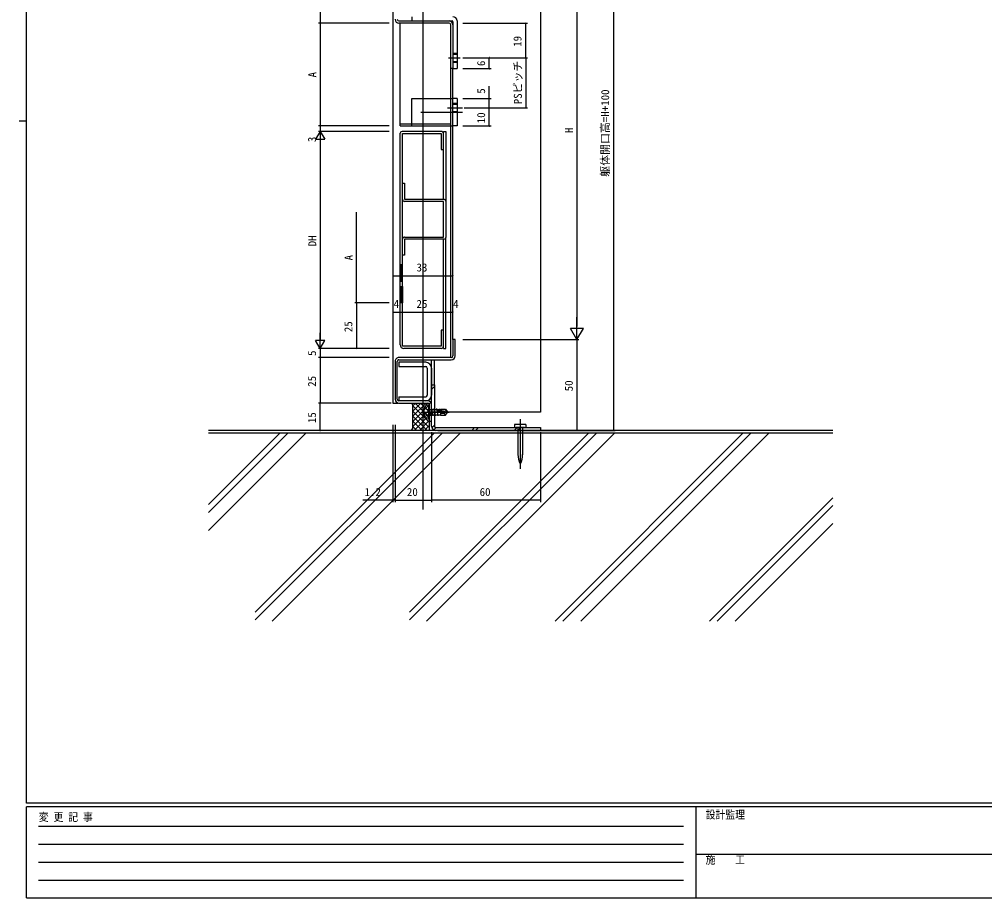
# Model space of a CAD drawing. Units: millimetres, scale not verified. Extents: x -567 to 567, y -403 to 403.
# Drawn here: x -567 to -36, y -403 to 80 of the extents above; entities that cross this region are included whole.
import ezdxf
from ezdxf.enums import TextEntityAlignment as Align

# ---------------------------------------------------------------- set-up
doc = ezdxf.new("R2010")
doc.units = ezdxf.units.MM
doc.header["$LTSCALE"] = 2
for name, color, linetype in [('0-2_YKK_11', 7, 'Continuous'), ('0-3_YKK_12', 2, 'Continuous'), ('0-4_YKK_13', 4, 'Continuous'), ('0-5_YKK_D', 6, 'Continuous'), ('0-6_YKK_ZWAK', 7, 'Continuous'), ('0-7_YSS_K', 3, 'Continuous')]:
    doc.layers.add(name, color=color, linetype=linetype)
doc.styles.add('ＭＳ ゴシック', font='')
doc.styles.get('ＭＳ ゴシック').set_extended_font_data('MS Gothic')

msp = doc.modelspace()

# ---------------------------------------------------------------- linework, layer by layer
at = {"layer": '0-2_YKK_11'}
for p, q in [((-357.975, 78.815), (-330.375, 78.815)), ((-330.375, 77.615), (-357.975, 77.615)), ((-357.275, -99.185), (-357.275, 17.167)), ((-332.275, -20.122), (-332.275, -40.182)), ((-356.075, -49.982), (-356.075, -41.182)), ((-333.475, -101.185), (-333.475, -41.182)), ((-357.275, -55.295), (-356.075, -55.295)), ((-357.275, -55.612), (-356.075, -55.612)), ((-357.275, -55.93), (-356.075, -55.93)), ((-357.275, -56.247), (-356.075, -56.247)), ((-357.275, -56.565), (-356.075, -56.565)), ((-357.275, -56.882), (-356.075, -56.882)), ((-357.275, -57.2), (-356.075, -57.2)), ((-357.275, -57.517), (-356.075, -57.517)), ((-357.275, -57.835), (-356.075, -57.835)), ((-357.275, -58.152), (-356.075, -58.152)), ((-357.275, -58.47), (-356.075, -58.47)), ((-357.275, -58.787), (-356.075, -58.787)), ((-357.275, -59.105), (-356.075, -59.105)), ((-357.275, -59.422), (-356.075, -59.422)), ((-357.275, -59.74), (-356.075, -59.74)), ((-357.275, -60.057), (-356.075, -60.057)), ((-357.275, -60.375), (-356.075, -60.375)), ((-357.275, -60.692), (-356.075, -60.692)), ((-357.275, -61.01), (-356.075, -61.01)), ((-357.275, -61.327), (-356.075, -61.327)), ((-357.275, -61.645), (-356.075, -61.645)), ((-357.275, -61.962), (-356.075, -61.962)), ((-357.275, -62.28), (-356.075, -62.28)), ((-357.275, -62.597), (-356.075, -62.597)), ((-357.275, -62.915), (-356.075, -62.915)), ((-357.275, -63.232), (-356.075, -63.232)), ((-357.275, -63.55), (-356.075, -63.55)), ((-357.275, -63.867), (-356.075, -63.867)), ((-357.275, -67.36), (-356.075, -67.36)), ((-357.275, -67.677), (-356.075, -67.677)), ((-357.275, -67.995), (-356.075, -67.995)), ((-357.275, -68.312), (-356.075, -68.312)), ((-357.275, -68.63), (-356.075, -68.63)), ((-357.275, -68.947), (-356.075, -68.947)), ((-357.275, -69.265), (-356.075, -69.265)), ((-357.275, -69.582), (-356.075, -69.582)), ((-357.275, -69.9), (-356.075, -69.9)), ((-357.275, -70.217), (-356.075, -70.217)), ((-357.275, -70.535), (-356.075, -70.535)), ((-357.275, -70.852), (-356.075, -70.852)), ((-357.275, -71.17), (-356.075, -71.17)), ((-357.275, -71.487), (-356.075, -71.487)), ((-357.275, -71.805), (-356.075, -71.805)), ((-357.275, -72.122), (-356.075, -72.122)), ((-357.275, -72.44), (-356.075, -72.44)), ((-357.275, -72.757), (-356.075, -72.757)), ((-357.275, -73.075), (-356.075, -73.075)), ((-357.275, -73.392), (-356.075, -73.392)), ((-357.275, -73.71), (-356.075, -73.71)), ((-357.275, -74.027), (-356.075, -74.027)), ((-357.275, -74.345), (-356.075, -74.345)), ((-357.275, -74.662), (-356.075, -74.662)), ((-357.275, -74.98), (-356.075, -74.98)), ((-357.275, -75.297), (-356.075, -75.297)), ((-357.275, -75.615), (-356.075, -75.615)), ((-357.275, -75.932), (-356.075, -75.932)), ((-334.675, -101.185), (-355.275, -101.185)), ((-360.075, -108.285), (-360.075, -129.085)), ((-358.875, -129.085), (-358.875, -108.285)), ((-329.175, -106.185), (-357.975, -106.185)), ((-357.975, -107.385), (-329.175, -107.385)), ((-342.175, -129.985), (-357.975, -129.985)), ((-357.975, -131.185), (-342.175, -131.185))]:
    msp.add_line(p, q, dxfattribs=at)
for points in [[(-328.275, 76.715), (-328.275, 52.615), (-329.475, 52.615), (-329.475, 76.715)], [(-334.616, 18.115), (-334.675, 18.115), (-356.275, 18.115)], [(-333.475, -91.185), (-334.675, -91.185), (-334.675, -99.985), (-356.075, -99.985), (-356.075, 16.915), (-334.675, 16.915), (-334.675, 8.115), (-333.475, 8.115)], [(-333.475, -19.182), (-333.475, 18.115), (-332.275, 18.115), (-332.275, -20.139)], [(-356.075, -20.382), (-356.075, -19.182), (-356.075, -10.382)], [(-356.075, -10.382), (-354.875, -10.382), (-354.875, -19.182), (-333.274, -19.182)], [(-354.875, -39.982), (-333.474, -39.982), (-333.474, -20.382), (-354.875, -20.382)], [(-333.274, -41.182), (-354.875, -41.182), (-354.875, -49.982), (-356.075, -49.982)], [(-333.434, -101.185), (-332.275, -101.185), (-332.275, -40.224)], [(-327.075, -105.285), (-327.075, -96.185), (-328.275, -96.185), (-328.275, -105.285)], [(-341.275, -132.085), (-341.275, -141.185), (-340.075, -141.185), (-340.075, -132.085)]]:
    msp.add_lwpolyline(points, dxfattribs=at)
for points in [[(-356.075, -64.185), (-356.075, -55.185), (-357.275, -55.185), (-357.275, -64.185)], [(-356.075, -67.185), (-356.075, -76.185), (-357.275, -76.185), (-357.275, -67.185)]]:
    msp.add_lwpolyline(points, close=True, dxfattribs=at)
for centre, radius, start, end in [((-357.975, 79.715), 2.1, 180.00002, 270), ((-357.975, 79.715), 0.9, 180.00002, 270), ((-330.375, 76.715), 2.1, 359.99998, 89.99998), ((-330.375, 76.715), 0.9, 359.99998, 89.99998), ((-356.275, 17.115), 1, 90, 180), ((-334.675, 16.915), 1.2, 0, 90), ((-354.875, -19.182), 1.2, 180, 270), ((-333.274, -20.182), 1, 0, 90), ((-354.875, -41.182), 1.2, 90, 180), ((-333.274, -40.182), 1, 270, 0), ((-355.275, -99.185), 2, 180, 270), ((-334.675, -99.985), 1.2, 270, 0), ((-329.175, -105.285), 2.1, 270, 0), ((-329.175, -105.285), 0.9, 270, 0), ((-357.975, -108.285), 2.1, 89.99998, 180.00002), ((-357.975, -108.285), 0.9, 89.99998, 180.00002), ((-357.975, -129.085), 2.1, 180.00002, 270), ((-357.975, -129.085), 0.9, 180.00002, 270), ((-342.175, -132.085), 2.1, 0, 89.99998), ((-342.175, -132.085), 0.9, 0, 89.99998)]:
    msp.add_arc(centre, radius, start, end, dxfattribs=at)
at = {"layer": '0-3_YKK_12'}
for p, q in [((-344.775, 270.197), (-344.775, -189.724)), ((-361.275, 168.815), (-361.275, -131.185)), ((-329.475, -106.185), (-329.475, 52.615)), ((-328.275, -96.243), (-328.275, 52.615)), ((-361.275, -131.185), (-358.376, -131.185))]:
    msp.add_line(p, q, dxfattribs=at)
at = {"layer": '0-4_YKK_13'}
for p, q in [((-350.975, 81.115), (-350.975, 78.815)), ((-357.275, 21.115), (-357.275, 77.615)), ((-350.975, 78.815), (-328.775, 78.815)), ((-328.275, 78.315), (-328.275, 52.615)), ((-325.975, 78.815), (-325.975, 52.615)), ((-330.684, 58.615), (-324.376, 58.615)), ((-328.275, 61.115), (-325.975, 61.115)), ((-328.275, 60.615), (-325.975, 60.615)), ((-328.275, 56.615), (-325.975, 56.615)), ((-328.275, 56.115), (-325.975, 56.115)), ((-328.275, 52.615), (-325.975, 52.615)), ((-350.975, 36.115), (-328.275, 36.115)), ((-350.975, 21.115), (-350.975, 36.115)), ((-325.975, 36.115), (-328.275, 36.115)), ((-328.275, 33.615), (-325.975, 33.615)), ((-328.275, 33.115), (-325.975, 33.115)), ((-325.975, 36.115), (-325.975, 21.115)), ((-345.914, 28.615), (-323.087, 28.615)), ((-331.195, 31.115), (-323.087, 31.115)), ((-328.275, 29.115), (-325.975, 29.115)), ((-325.975, 28.615), (-328.275, 28.615)), ((-357.275, 22.315), (-329.475, 22.315)), ((-357.275, 21.115), (-329.475, 21.115)), ((-343.275, 21.115), (-328.275, 21.115)), ((-325.975, 21.115), (-328.275, 21.115)), ((-343.275, -108.785), (-357.975, -108.785)), ((-338.475, -121.185), (-338.475, -107.385)), ((-342.375, -111.985), (-342.375, -126.785)), ((-340.075, -111.985), (-340.075, -126.785)), ((-340.075, -121.638), (-339.621, -121.185)), ((-340.075, -123.761), (-338.475, -122.161)), ((-357.975, -127.685), (-343.275, -127.685)), ((-357.975, -127.685), (-357.975, -129.985)), ((-343.275, -129.985), (-357.975, -129.985)), ((-341.775, -132.273), (-342.749, -132.445)), ((-341.775, -132.273), (-341.775, -140.096)), ((-341.775, -132.273), (-341.275, -132.361)), ((-341.275, -132.361), (-341.275, -140.008)), ((-345.275, -136.185), (-330.275, -136.185)), ((-340.625, -138.285), (-341.225, -134.685)), ((-341.075, -134.635), (-335.175, -134.635)), ((-341.075, -137.735), (-335.175, -137.735)), ((-339.225, -138.285), (-339.925, -134.085)), ((-337.825, -138.285), (-338.525, -134.085)), ((-336.972, -134.999), (-337.125, -134.085)), ((-336.425, -138.285), (-336.948, -135.145)), ((-336.884, -134.841), (-331.636, -136.035)), ((-336.781, -135.275), (-332.781, -136.185)), ((-335.641, -134.785), (-335.725, -134.285)), ((-335.358, -136.485), (-335.511, -135.564)), ((-335.175, -134.485), (-332.32, -134.485)), ((-335.175, -134.485), (-335.175, -134.785)), ((-335.175, -135.64), (-335.175, -137.885)), ((-335.175, -137.885), (-332.32, -137.885)), ((-333.175, -136.885), (-332.32, -137.885)), ((-332.781, -136.185), (-331.275, -136.185)), ((-332.781, -136.185), (-331.275, -136.335)), ((-332.32, -134.485), (-332.48, -134.785)), ((-332.32, -134.485), (-331.275, -136.035)), ((-332.32, -137.885), (-331.275, -136.335)), ((-331.636, -136.035), (-331.275, -136.035)), ((-331.275, -136.335), (-331.275, -136.035)), ((-341.775, -140.096), (-342.749, -139.925)), ((-341.775, -140.096), (-341.275, -140.008)), ((-288.525, -142.885), (-294.025, -142.885)), ((-291.275, -140.091), (-291.275, -167.379)), ((-339.866, -144.764), (-338.475, -143.373)), ((-338.854, -145.875), (-337.563, -144.585)), ((-317.952, -146.185), (-316.352, -144.585)), ((-315.829, -146.185), (-314.229, -144.585)), ((-294.617, -146.185), (-293.017, -144.585)), ((-294.525, -143.385), (-294.525, -144.085)), ((-294.025, -144.585), (-288.525, -144.585)), ((-289.025, -144.585), (-293.525, -144.585)), ((-292.575, -144.585), (-292.575, -159.717)), ((-292.494, -146.185), (-290.894, -144.585)), ((-289.975, -144.585), (-289.975, -159.717)), ((-288.025, -144.085), (-288.025, -143.385))]:
    msp.add_line(p, q, dxfattribs=at)
for points in [[(-340.075, 145.015), (-340.075, 173.815), (-280.075, 173.815), (-280.075, -136.185)], [(-357.975, -108.785), (-357.975, -111.085), (-343.275, -111.085)], [(-280.075, -136.185), (-340.075, -136.185), (-340.075, -107.385)], [(-340.075, -143.785), (-340.075, -121.185), (-338.475, -121.185), (-338.475, -143.785)], [(-343.854, -133.885), (-341.537, -135.04), (-340.929, -136.185)], [(-343.854, -138.485), (-341.537, -137.33), (-340.929, -136.185)], [(-336.726, -134.785), (-332.48, -134.785), (-331.636, -136.035)], [(-332.674, -136.185), (-333.175, -136.885), (-335.175, -137.085)], [(-337.675, -144.585), (-280.075, -144.585), (-280.075, -146.185), (-337.675, -146.185)]]:
    msp.add_lwpolyline(points, dxfattribs=at)
for centre, radius, start, end in [((-328.275, 78.815), 2.3, 0, 90), ((-328.775, 78.315), 0.5, 0, 90), ((-343.275, -111.985), 3.2, 0, 90), ((-343.275, -111.985), 0.9, 0, 90), ((-343.275, -126.785), 0.9, 270, 0), ((-343.275, -126.785), 3.2, 270, 0), ((-342.593, -133.331), 0.9, 100, 149.36409), ((-337.775, -136.185), 6.5, 149.36409, 210.63591), ((-341.075, -134.435), 0.2, 180, 270), ((-341.075, -137.935), 0.2, 90, 180), ((-336.726, -135.033), 0.248, 90, 257.19096), ((-342.593, -139.038), 0.9, 210.63591, 260), ((-294.025, -143.385), 0.5, 90.00002, 180.00002), ((-288.525, -143.385), 0.5, 0.00002, 90.00002), ((-337.675, -143.785), 2.4, 180, 270), ((-337.675, -143.785), 0.8, 180, 270), ((-294.025, -144.085), 0.5, 180.00002, 270.00002), ((-288.525, -144.085), 0.5, 270.00002, 0.00002), ((-281.968, -159.606), 10.607, 179.40046, 207.65841), ((-291.275, -164.483), 0.1, 207.65841, 332.34164), ((-300.581, -159.606), 10.607, 332.34164, 0.59959)]:
    msp.add_arc(centre, radius, start, end, dxfattribs=at)
at = {"layer": '0-5_YKK_D'}
for p, q in [((-240.075, 183.815), (-240.075, -146.185)), ((-260.075, 126.815), (-260.075, -89.185)), ((-401.275, 102.615), (-401.275, 77.615)), ((-363.275, 77.615), (-402.275, 77.615)), ((-363.275, 77.615), (-402.275, 77.615)), ((-401.275, 77.615), (-401.275, 21.115)), ((-322.777, 77.615), (-287.275, 77.615)), ((-288.275, 58.615), (-288.275, 77.615)), ((-322.777, 58.615), (-287.275, 58.615)), ((-322.777, 58.615), (-307.275, 58.615)), ((-322.777, 58.615), (-287.275, 58.615)), ((-308.275, 52.615), (-308.275, 58.615)), ((-288.275, 58.615), (-288.275, 31.115)), ((-322.777, 52.615), (-307.275, 52.615)), ((-322.777, 36.115), (-307.275, 36.115)), ((-322.087, 31.115), (-287.275, 31.115)), ((-322.087, 31.115), (-307.275, 31.115)), ((-308.275, 21.115), (-308.275, 31.115)), ((-401.275, 18.115), (-403.775, 13.785)), ((-363.275, 21.115), (-402.275, 21.115)), ((-363.275, 21.115), (-402.275, 21.115)), ((-363.275, 18.115), (-402.275, 18.115)), ((-363.275, 18.115), (-402.275, 18.115)), ((-401.275, 18.115), (-398.775, 13.785)), ((-401.275, 18.115), (-401.275, 9.455)), ((-322.777, 21.115), (-307.275, 21.115)), ((-403.775, 13.785), (-398.775, 13.785)), ((-401.275, 13.115), (-401.275, -96.185)), ((-381.275, -76.185), (-381.275, -26.185)), ((-361.275, -61.185), (-328.275, -61.185)), ((-363.275, -76.185), (-382.275, -76.185)), ((-363.275, -76.185), (-382.275, -76.185)), ((-381.275, -76.185), (-381.275, -101.185)), ((-361.275, -81.185), (-357.275, -81.185)), ((-357.275, -81.185), (-332.275, -81.185)), ((-332.275, -81.185), (-328.275, -81.185)), ((-260.075, -96.185), (-260.075, -84.06)), ((-260.075, -96.185), (-263.575, -90.122)), ((-256.575, -90.122), (-263.575, -90.122)), ((-260.075, -96.185), (-256.575, -90.122)), ((-401.275, -101.185), (-401.275, -92.524)), ((-401.275, -101.185), (-403.775, -96.854)), ((-398.775, -96.854), (-403.775, -96.854)), ((-401.275, -101.185), (-398.775, -96.854)), ((-322.777, -96.185), (-259.075, -96.185)), ((-322.777, -96.185), (-259.075, -96.185)), ((-260.075, -96.185), (-260.075, -146.185)), ((-363.275, -101.185), (-402.275, -101.185)), ((-401.275, -101.185), (-401.275, -106.185)), ((-363.275, -101.185), (-382.275, -101.185)), ((-363.275, -106.185), (-402.275, -106.185)), ((-363.275, -106.185), (-402.275, -106.185)), ((-401.275, -106.185), (-401.275, -131.185)), ((-363.275, -131.185), (-402.275, -131.185)), ((-362.275, -131.185), (-402.275, -131.185)), ((-401.275, -146.185), (-401.275, -131.185)), ((-361.275, -143.185), (-361.275, -185.57)), ((-360.075, -143.185), (-360.075, -185.57)), ((-360.075, -143.185), (-360.075, -185.57)), ((-362.275, -146.185), (-402.275, -146.185)), ((-340.075, -147.185), (-340.075, -185.57)), ((-340.075, -147.185), (-340.075, -185.57)), ((-336.675, -146.185), (-239.075, -146.185)), ((-322.777, -146.185), (-259.075, -146.185)), ((-280.075, -147.185), (-280.075, -185.57)), ((-361.275, -184.57), (-377.875, -184.57)), ((-360.075, -184.57), (-361.275, -184.57)), ((-360.075, -184.57), (-358.375, -184.57)), ((-360.075, -184.57), (-340.075, -184.57)), ((-280.075, -184.57), (-340.075, -184.57))]:
    msp.add_line(p, q, dxfattribs=at)
for points in [[(-308.275, 31.115), (-308.275, 36.115), (-308.275, 43.015)], [(-401.275, 21.115), (-401.275, 18.115), (-401.275, 11.215)]]:
    msp.add_lwpolyline(points, dxfattribs=at)
for centre, start, end in [((-401.275, 77.615), 90, 270), ((-401.275, 77.615), 90, 270), ((-401.275, 77.615), 270, 90), ((-401.275, 77.615), 270, 90), ((-288.275, 77.615), 90, 270), ((-288.275, 77.615), 270, 90), ((-308.275, 58.615), 90, 270), ((-308.275, 58.615), 270, 90), ((-288.275, 58.615), 90, 270), ((-288.275, 58.615), 90, 270), ((-288.275, 58.615), 270, 90), ((-288.275, 58.615), 270, 90), ((-308.275, 52.615), 90, 270), ((-308.275, 52.615), 270, 90), ((-308.275, 36.115), 90, 270), ((-308.275, 36.115), 270, 90), ((-308.275, 31.115), 90, 270), ((-308.275, 31.115), 90, 270), ((-308.275, 31.115), 270, 90), ((-308.275, 31.115), 270, 90), ((-288.275, 31.115), 90, 270), ((-288.275, 31.115), 270, 90), ((-401.275, 21.115), 90, 270), ((-401.275, 21.115), 90, 270), ((-401.275, 21.115), 270, 90), ((-401.275, 21.115), 270, 90), ((-308.275, 21.115), 90, 270), ((-308.275, 21.115), 270, 90), ((-361.275, -61.185), 0, 180), ((-361.275, -61.185), 180, 0), ((-328.275, -61.185), 0, 180), ((-328.275, -61.185), 180, 0), ((-381.275, -76.185), 90, 270), ((-381.275, -76.185), 90, 270), ((-381.275, -76.185), 270, 90), ((-381.275, -76.185), 270, 90), ((-361.275, -81.185), 0, 180), ((-361.275, -81.185), 180, 0), ((-357.275, -81.185), 0, 180), ((-357.275, -81.185), 0, 180), ((-357.275, -81.185), 180, 0), ((-357.275, -81.185), 180, 0), ((-332.275, -81.185), 0, 180), ((-332.275, -81.185), 0, 180), ((-332.275, -81.185), 180, 0), ((-332.275, -81.185), 180, 0), ((-328.275, -81.185), 0, 180), ((-328.275, -81.185), 180, 0), ((-401.275, -106.185), 90, 270), ((-401.275, -106.185), 90, 270), ((-401.275, -106.185), 270, 90), ((-401.275, -106.185), 270, 90), ((-381.275, -101.185), 90, 270), ((-381.275, -101.185), 270, 90), ((-401.275, -131.185), 90, 270), ((-401.275, -131.185), 90, 270), ((-401.275, -131.185), 270, 90), ((-401.275, -131.185), 270, 90), ((-401.275, -146.185), 90, 270), ((-401.275, -146.185), 270, 90), ((-260.075, -146.185), 90, 270), ((-260.075, -146.185), 270, 90), ((-240.075, -146.185), 90, 270), ((-240.075, -146.185), 270, 90), ((-361.275, -184.57), 0, 180), ((-361.275, -184.57), 180, 0), ((-360.075, -184.57), 0, 180), ((-360.075, -184.57), 0, 180), ((-360.075, -184.57), 180, 0), ((-360.075, -184.57), 180, 0), ((-340.075, -184.57), 0, 180), ((-340.075, -184.57), 0, 180), ((-340.075, -184.57), 180, 0), ((-340.075, -184.57), 180, 0), ((-280.075, -184.57), 0, 180), ((-280.075, -184.57), 180, 0)]:
    msp.add_arc(centre, 0.106, start, end, dxfattribs=at)
at = {"layer": '0-6_YKK_ZWAK'}
for p, q in [((-562.7, -351), (-562.7, 399)), ((-566.7, 24), (-562.7, 24)), ((537.3, -351), (-562.7, -351)), ((483.3, -353), (-562.7, -353)), ((-562.7, -403), (-562.7, -353)), ((-194.7, -353), (-194.7, -403)), ((-556.13, -363.732), (-201.57, -363.732)), ((-556.13, -373.63), (-201.57, -373.63)), ((-194.7, -378.999), (-10.7, -378.999)), ((-556.13, -383.528), (-201.57, -383.528)), ((-556.13, -393.426), (-201.57, -393.426)), ((-562.7, -403), (483.3, -403))]:
    msp.add_line(p, q, dxfattribs=at)
at = {"layer": '0-7_YSS_K'}
for p, q in [((-343.065, -131.185), (-350.275, -138.395)), ((-345.893, -131.185), (-350.275, -135.566)), ((-348.721, -131.185), (-350.275, -132.738)), ((-341.275, -132.223), (-350.275, -141.223)), ((-348.972, -131.185), (-341.275, -138.882)), ((-346.144, -131.185), (-341.275, -136.054)), ((-343.316, -131.185), (-341.275, -133.225)), ((-350.275, -132.711), (-341.275, -141.711)), ((-341.275, -135.051), (-350.275, -144.051)), ((-350.275, -135.539), (-341.275, -144.539)), ((-341.275, -137.88), (-349.579, -146.185)), ((-350.275, -138.368), (-342.458, -146.185)), ((-350.275, -141.196), (-345.286, -146.185)), ((-341.275, -140.708), (-346.751, -146.185)), ((-119.484, -146.187), (-462.7, -146.187)), ((-119.484, -147.687), (-462.7, -147.687)), ((-423.376, -147.687), (-462.7, -187.011)), ((-419.134, -147.687), (-462.7, -191.254)), ((-409.234, -147.687), (-462.7, -201.153)), ((-338.523, -147.687), (-436.94, -246.104)), ((-334.281, -147.687), (-436.94, -250.347)), ((-324.381, -147.687), (-427.694, -251)), ((-253.671, -147.687), (-352.088, -246.104)), ((-249.428, -147.687), (-352.088, -250.347)), ((-351.109, -146.019), (-350.943, -146.185)), ((-350.275, -144.024), (-348.115, -146.185)), ((-341.275, -143.537), (-343.922, -146.185)), ((-239.528, -147.687), (-342.841, -251)), ((-168.818, -147.687), (-272.131, -251)), ((-164.575, -147.687), (-267.888, -251)), ((-154.676, -147.687), (-257.988, -251)), ((-119.484, -183.206), (-187.278, -251)), ((-119.484, -187.449), (-183.035, -251)), ((-119.484, -197.348), (-173.136, -251))]:
    msp.add_line(p, q, dxfattribs=at)
msp.add_lwpolyline([(-351.275, -146.185), (-350.275, -145.185), (-350.275, -132.185), (-351.275, -131.185), (-341.275, -131.185), (-341.275, -146.185)], close=True, dxfattribs=at)

# ---------------------------------------------------------------- texts
at = {"layer": '0-5_YKK_D', "style": 'ＭＳ ゴシック'}
for s, p in [('19', (-289.275, 64.595)), ('6', (-309.275, 54.015)), ('PSピッチ', (-289.075, 33.025)), ('A', (-402.075, 47.765)), ('5', (-309.275, 38.815)), ('躯体開口高=H+100', (-241.075, -6.785)), ('10', (-309.275, 22.595)), ('H', (-260.875, 17.215)), ('3', (-402.275, 12.215)), ('DH', (-402.075, -45.055)), ('A', (-382.075, -52.785)), ('25', (-382.275, -92.205)), ('5', (-402.275, -105.285)), ('25', (-402.275, -122.205)), ('50', (-261.075, -124.705)), ('15', (-402.275, -142.205))]:
    msp.add_text(s, height=4.399, rotation=90, dxfattribs=at).set_placement(p, align=Align.BOTTOM_LEFT)
for s, p in [('33', (-348.295, -60.185)), ('4', (-360.875, -80.185)), ('25', (-348.295, -80.185)), ('4', (-328.175, -80.185)), ('1.2', (-376.875, -183.57)), ('20', (-353.595, -183.57)), ('60', (-313.595, -183.57))]:
    msp.add_text(s, height=4.399, dxfattribs=at).set_placement(p, align=Align.BOTTOM_LEFT)
at = {"layer": '0-6_YKK_ZWAK', "style": 'ＭＳ ゴシック', "width": 0.9}
for s, p in [('設計監理', (-189.315, -360.904)), ('変 更 記 事', (-555.965, -362.209)), ('施\u3000\u3000工', (-189.315, -385.649))]:
    msp.add_text(s, height=4.399, dxfattribs=at).set_placement(p, align=Align.BOTTOM_LEFT)

doc.saveas('drawing.dxf')
